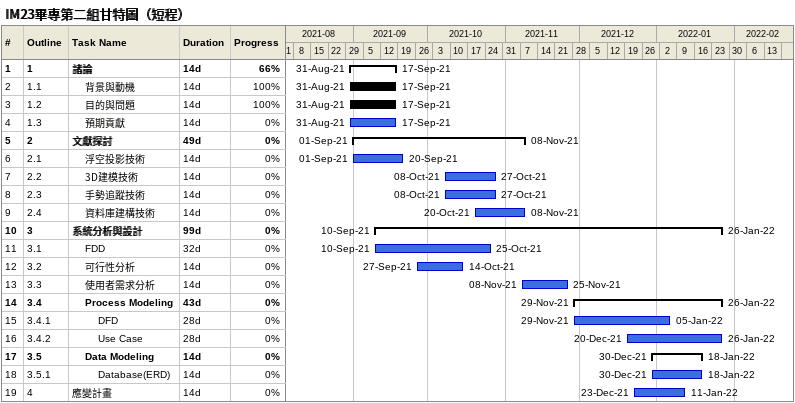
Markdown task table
IM23畢專第二組甘特圖（短程）

| ID | WBS | Task | Duration | Start | Finish | % complete |
|---|---|---|---|---|---|---|
| 1 | 1 | **諸論** | 14d | 2021-08-31 | 2021-09-17 | 66 |
| 2 | 1.1 | 背景與動機 | 14d | 2021-08-31 | 2021-09-17 | 100 |
| 3 | 1.2 | 目的與問題 | 14d | 2021-08-31 | 2021-09-17 | 100 |
| 4 | 1.3 | 預期貢獻 | 14d | 2021-08-31 | 2021-09-17 | 0 |
| 5 | 2 | **文獻探討** | 49d | 2021-09-01 | 2021-11-08 | 0 |
| 6 | 2.1 | 浮空投影技術 | 14d | 2021-09-01 | 2021-09-20 | 0 |
| 7 | 2.2 | 3D建模技術 | 14d | 2021-10-08 | 2021-10-27 | 0 |
| 8 | 2.3 | 手勢追蹤技術 | 14d | 2021-10-08 | 2021-10-27 | 0 |
| 9 | 2.4 | 資料庫建構技術 | 14d | 2021-10-20 | 2021-11-08 | 0 |
| 10 | 3 | **系統分析與設計** | 99d | 2021-09-10 | 2022-01-26 | 0 |
| 11 | 3.1 | FDD | 32d | 2021-09-10 | 2021-10-25 | 0 |
| 12 | 3.2 | 可行性分析 | 14d | 2021-09-27 | 2021-10-14 | 0 |
| 13 | 3.3 | 使用者需求分析 | 14d | 2021-11-08 | 2021-11-25 | 0 |
| 14 | 3.4 | **Process Modeling** | 43d | 2021-11-29 | 2022-01-26 | 0 |
| 15 | 3.4.1 | DFD | 28d | 2021-11-29 | 2022-01-05 | 0 |
| 16 | 3.4.2 | Use Case | 28d | 2021-12-20 | 2022-01-26 | 0 |
| 17 | 3.5 | **Data Modeling** | 14d | 2021-12-30 | 2022-01-18 | 0 |
| 18 | 3.5.1 | Database(ERD) | 14d | 2021-12-30 | 2022-01-18 | 0 |
| 19 | 4 | 應變計畫 | 14d | 2021-12-23 | 2022-01-11 | 0 |
